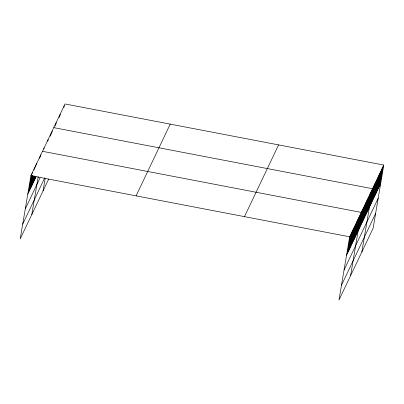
<?xml version="1.0" encoding="UTF-8"?>
<svg xmlns="http://www.w3.org/2000/svg" width="404" height="404" viewBox="0 0 404 404"><rect width="100%" height="100%" fill="white"/><g stroke="black" fill="none" stroke-linecap="round" stroke-linejoin="round"><path stroke-width="0.61" d="M383.8 165.059L349.667 236.8L338.971 300.041L373.104 228.3L383.8 165.059L65.029 103.959L30.896 175.7L20.2 238.941L48.702 179.038M28.603 192.41L31.724 173.957M29.431 190.668L32.032 175.291M32.345 173.442L32.552 172.215M30.265 188.926L32.552 175.392M31.093 187.183L32.966 176.109M34.007 169.958L34.214 168.731M31.921 185.441L33.481 176.215M34.835 168.216L35.042 166.988M32.749 183.699L34.103 175.7M35.663 166.473L35.87 165.246M33.577 181.957L34.517 176.422M36.491 164.731L36.698 163.504M34.406 180.214L35.032 176.523M35.234 178.472L35.547 176.624M39.703 158.378L40.016 156.535M40.531 156.636L40.844 154.793M31.805 214.549L38.234 176.533M43.905 149.157L44.112 147.925M47.824 141.314L48.132 139.471M50.232 136.244L50.545 134.396M51.04 134.552L51.353 132.704M51.843 132.86L52.156 131.017M43.066 190.875L45.152 178.558M55.06 126.099L55.373 124.25M55.868 124.407L56.176 122.558M59.085 117.64L59.398 115.797M59.888 115.948L60.201 114.105M63.913 107.494L64.226 105.651M347.374 253.51L350.495 235.057M348.203 251.768L351.329 233.315M349.036 250.026L352.157 231.573M349.864 248.283L352.985 229.831M350.692 246.541L353.813 228.088M351.52 244.799L354.641 226.346M352.349 243.056L355.469 224.604M353.177 241.314L356.298 222.862M354.005 239.572L357.131 221.119M354.838 237.83L357.959 219.377M355.666 236.088L358.787 217.635M356.495 234.345L359.616 215.893M357.323 232.603L360.444 214.15M350.576 275.649L361.272 212.408L42.501 151.308M358.954 229.169L362.08 210.716M359.762 227.477L362.883 209.025M360.565 225.786L363.686 207.333M361.368 224.094L364.489 205.641M362.176 222.402L365.297 203.949M362.979 220.715L366.1 202.258M363.782 219.024L366.903 200.571M364.59 217.332L367.711 198.879M365.393 215.64L368.514 197.187M366.196 213.948L369.317 195.496M367.004 212.257L370.125 193.804M367.807 210.57L370.928 192.112M368.61 208.878L371.731 190.425M361.838 251.975L372.538 188.734L53.767 127.634M370.221 205.495L373.341 187.042M371.024 203.803L374.144 185.35M371.832 202.111L374.952 183.658M372.634 200.419L375.755 181.967M373.437 198.733L376.558 180.275M374.24 197.041L377.361 178.588M375.048 195.349L378.169 176.896M375.851 193.657L378.972 175.205M376.654 191.966L379.775 173.513M377.462 190.274L380.583 171.821M378.265 188.582L381.386 170.129M379.068 186.895L382.189 168.438M379.876 185.204L382.997 166.751M27.775 194.152L36.067 176.73M25.275 208.934L40.097 177.775M22.7 224.159L44.763 177.785M136.092 195.859L170.225 124.124M244.476 216.635L278.603 144.895M346.546 255.252L380.679 183.512M344.046 270.034L378.179 198.293M341.471 285.259L375.604 213.519M30.896 175.7L349.667 236.8"/></g></svg>
